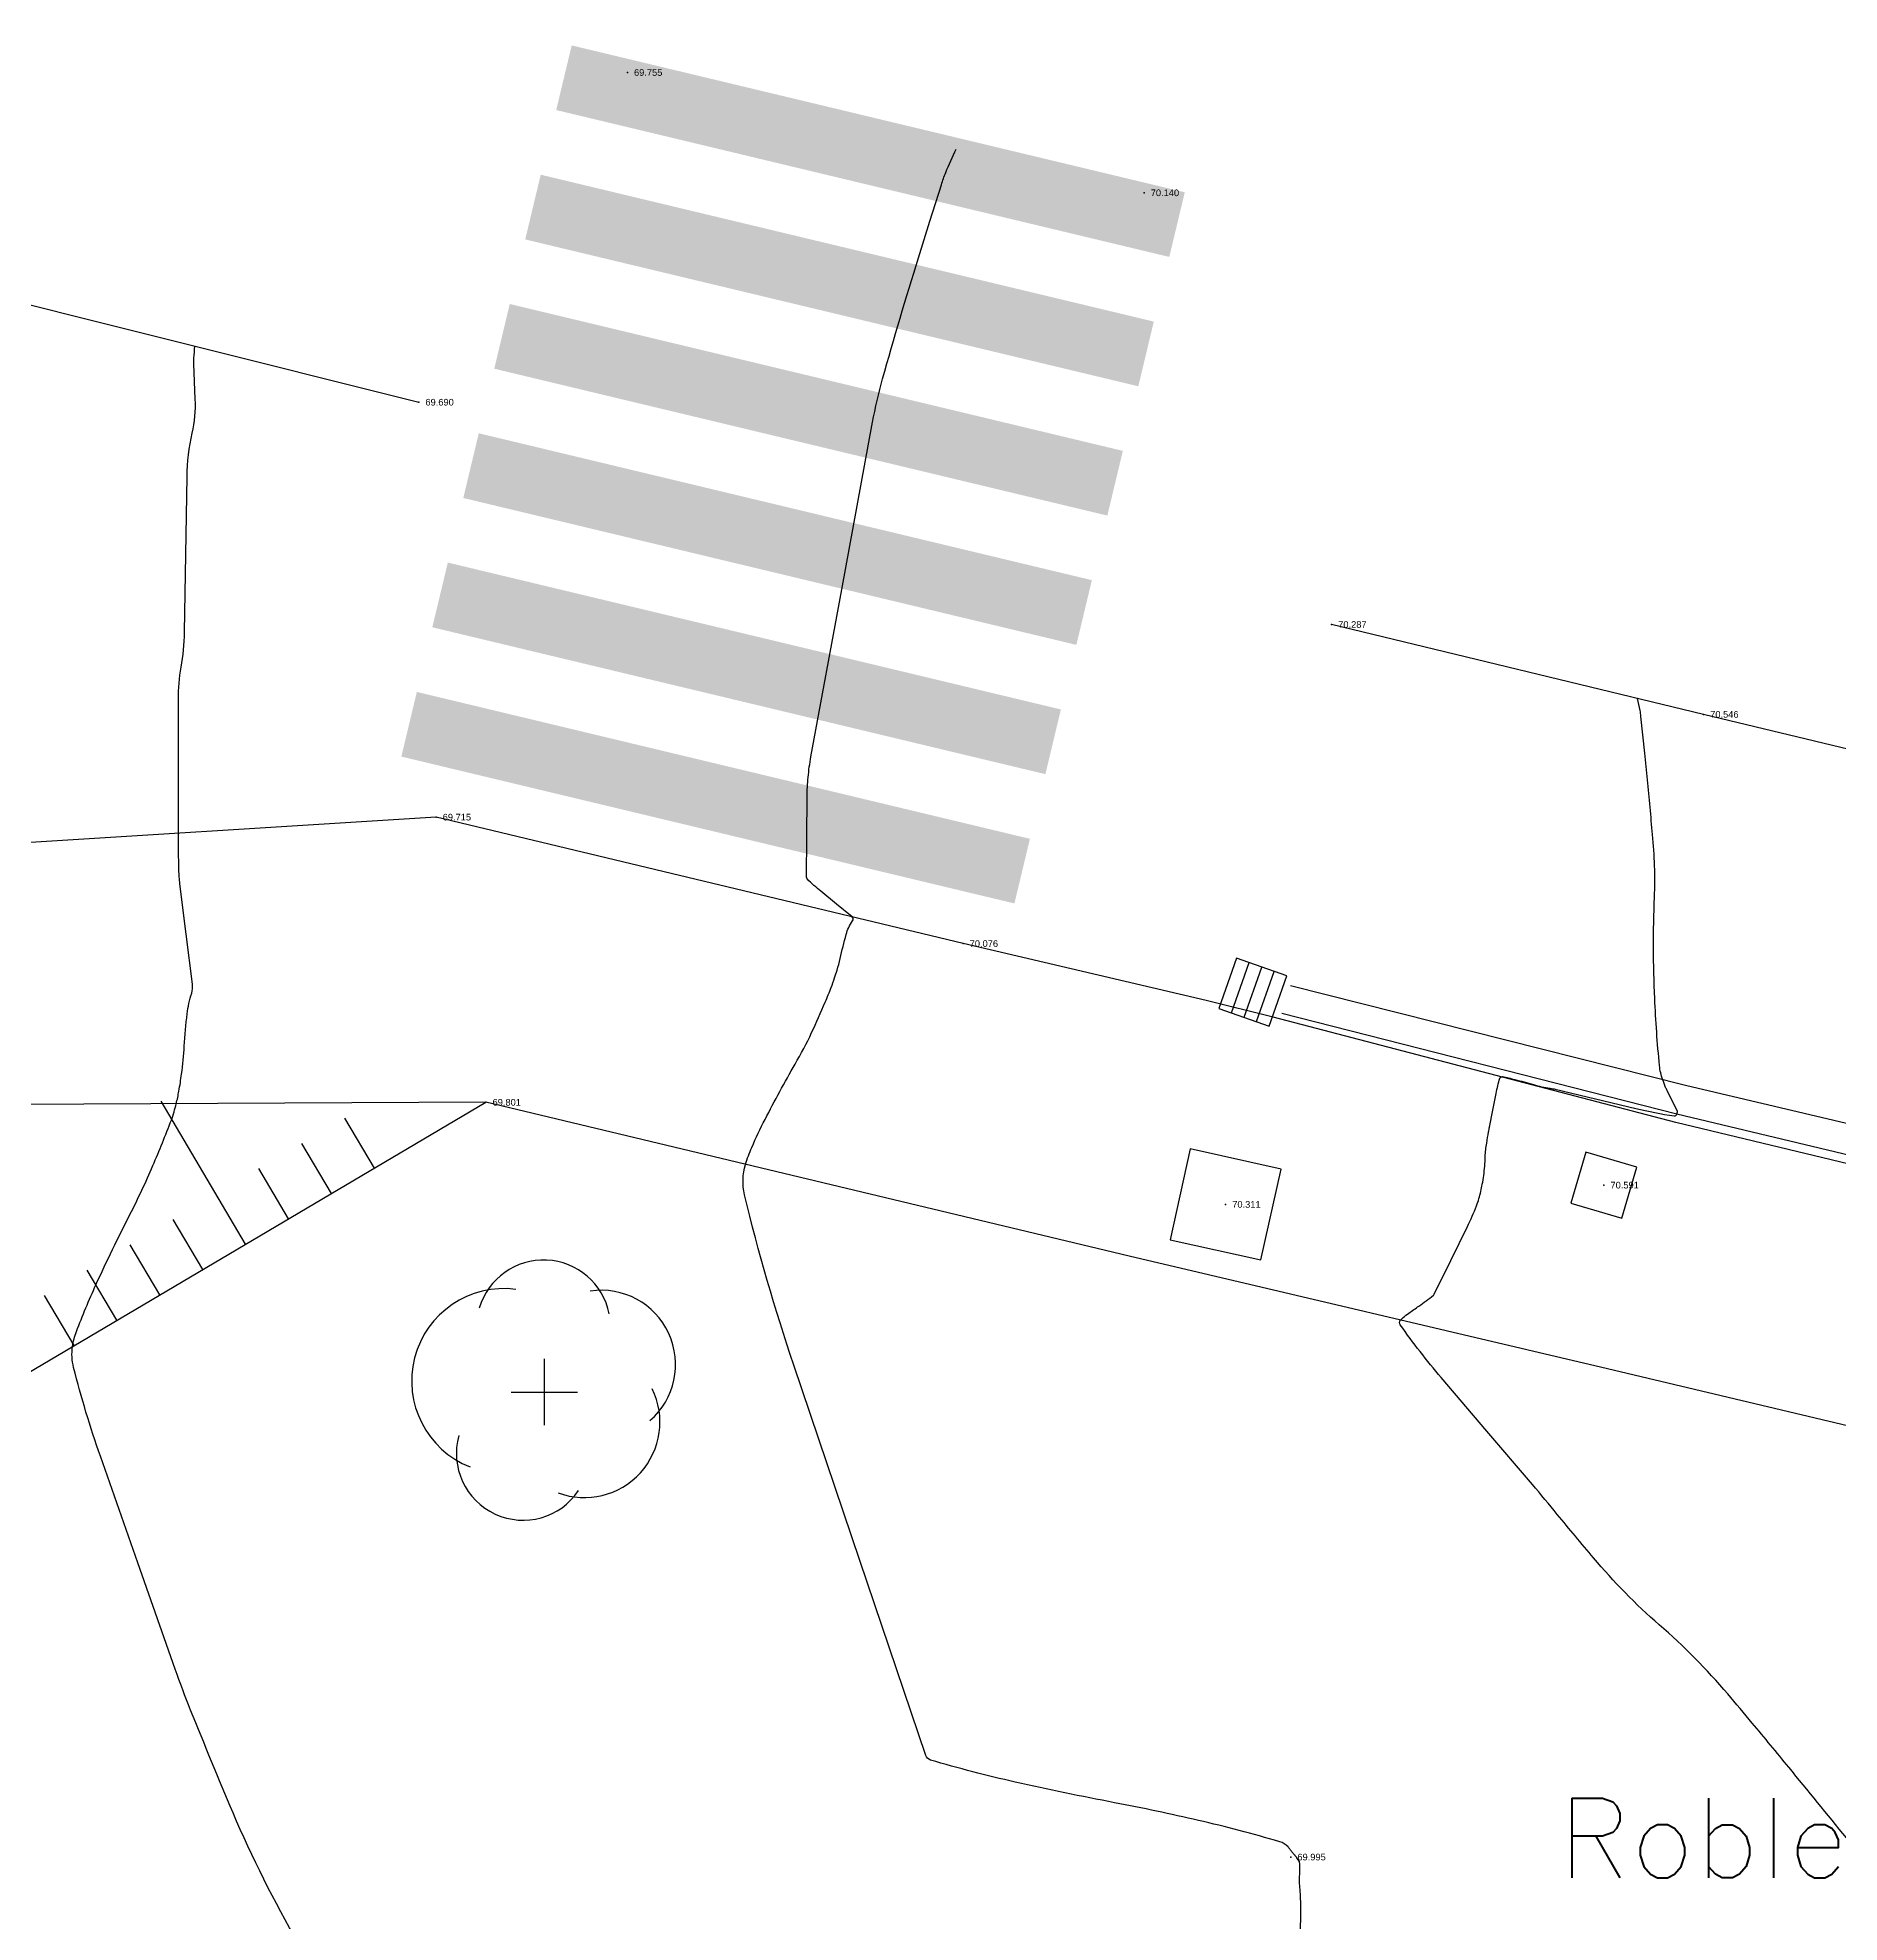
# Model space of a CAD drawing. Header units: millimetres. Extents: x -6.4 to 72.2, y -0.9 to 45.4.
# Drawn here: x 22.41 to 35.96, y 31.24 to 45.41 of the extents above; entities that cross this region are included whole.
import ezdxf
from ezdxf.enums import TextEntityAlignment as Align

# ---------------------------------------------------------------- set-up
doc = ezdxf.new("R2010")
doc.units = ezdxf.units.MM
for name, color, linetype in [('1cotas_1', 83, 'Continuous'), ('1cv', 114, 'Continuous'), ('1cvd', 143, 'Continuous'), ('1puntos_1', 83, 'Continuous'), ('Acera', 141, 'Continuous'), ('Arbol', 82, 'Continuous'), ('Arq-sumidero', 254, 'Continuous'), ('Arquetas', 254, 'Continuous'), ('Asfalto', 142, 'Continuous'), ('Bordillo', 21, 'Continuous'), ('Lin-blanca', 254, 'Continuous'), ('Lin-blancaSOM', 254, 'Continuous'), ('Rigola', 131, 'Continuous'), ('Talud', 253, 'Continuous'), ('Talud-cabeza', 222, 'Continuous'), ('Toponimia-detalles', 130, 'Continuous')]:
    doc.layers.add(name, color=color, linetype=linetype)
doc.styles.add('ROMANS', font='romans.shx', dxfattribs={"height": 0.75})
doc.styles.get("Standard").update_dxf_attribs({"font": 'arial.ttf'})

# ---------------------------------------------------------------- blocks, each defined once
blk = doc.blocks.new('ARQ4')
at = {"layer": 'Arquetas'}
blk.add_lwpolyline([(-0.2, 0.2), (-0.2, -0.2), (0.2, -0.2), (0.2, 0.2)], close=True, dxfattribs=at)
blk = doc.blocks.new('ARQ7')
at = {"layer": 'Arquetas'}
blk.add_lwpolyline([(-0.35, 0.35), (-0.35, -0.35), (0.35, -0.35), (0.35, 0.35)], close=True, dxfattribs=at)
blk = doc.blocks.new('SUMIDERO4')
at = {"layer": 'Arq-sumidero'}
blk.add_lwpolyline([(-0.2, -0.2), (0.2, -0.2), (0.2, 0.2), (-0.2, 0.2)], close=True, dxfattribs=at)
for points in [[(-0.1, -0.2), (-0.1, 0.2)], [(0, -0.2), (0, 0.2)], [(0.1, -0.2), (0.1, 0.2)]]:
    blk.add_lwpolyline(points, dxfattribs=at)
blk = doc.blocks.new('lb-cebra')
at = {"layer": 'Lin-blancaSOM', "const_width": 0.5}
for points in [[(0.25, 0), (0.25, -4.742)], [(1.25, 0), (1.25, -4.742)], [(2.25, 0), (2.25, -4.742)], [(3.25, 0), (3.25, -4.742)], [(4.25, 0), (4.25, -4.742)]]:
    blk.add_lwpolyline(points, dxfattribs=at)
blk = doc.blocks.new('Arbol')
at = {"layer": 'Arbol', "linetype": 'Continuous'}
for p, q in [((0, -0.25), (0, 0.25)), ((-0.25, 0), (0.25, 0))]:
    blk.add_line(p, q, dxfattribs=at)
at = {"layer": 'Arbol'}
for centre, radius, start, end in [((-0.006, 0.489), 0.504, 11.2611, 163.5272), ((-0.303, 0.083), 0.695, 82.6659, 248.4272), ((0.429, 0.207), 0.558, 310.841, 98.6131), ((0.301, -0.226), 0.568, 249.5555, 26.1047), ((-0.16, -0.462), 0.502, 164.3693, 326.1917)]:
    blk.add_arc(centre, radius, start, end, dxfattribs=at)

msp = doc.modelspace()

# ---------------------------------------------------------------- linework, layer by layer
at = {"layer": '1cv'}
for points in [[(24.374, 31.075, -0.031361), (23.88, 32.06, -0.004482), (23.561, 32.832, -0.011401), (23.445, 33.139), (23.163, 33.94), (22.882, 34.741, -0.022463), (22.681, 35.408, -0.099744), (22.673, 35.567, -0.053166), (22.702, 35.679, -0.016231), (22.849, 36.031, -0.011636), (23.105, 36.56, 0.016867), (23.277, 36.927, 0.010995), (23.416, 37.27, 0.031901), (23.453, 37.392, 0.014544), (23.473, 37.487, 0.010992), (23.493, 37.615, 0.018701), (23.513, 37.826, -0.01631), (23.535, 38.068, -0.04514), (23.569, 38.224, 0.107023), (23.575, 38.292), (23.528, 38.669), (23.481, 39.046, -0.022463), (23.473, 39.15, -0.008454), (23.469, 39.427), (23.469, 39.931), (23.469, 40.435, -0.042847), (23.49, 40.675, 0.03884), (23.515, 40.939), (23.524, 41.524), (23.534, 42.11, -0.051022), (23.573, 42.436, 0.064812), (23.596, 42.693), (23.591, 42.826), (23.586, 42.958, -0.022463), (23.586, 43.002, -0.011245), (23.593, 43.09)], [(36.444, 31.334, 0.004334), (35.582, 32.402, 0.001775), (35.308, 32.734, 0.002665), (35.123, 32.953, 0.037332), (34.608, 33.473, -0.038729), (34.114, 33.976, -0.003111), (33.841, 34.304, 0.004538), (33.654, 34.528), (33.311, 34.93), (32.968, 35.333, -0.022463), (32.66, 35.729, -0.351273), (32.662, 35.765, -0.034435), (32.682, 35.784, -0.01796), (32.724, 35.817, -0.007327), (32.8, 35.87, 0.010444), (32.854, 35.909, 0.014839), (32.909, 35.952, 0.104646), (32.915, 35.96), (33.04, 36.214), (33.165, 36.468, 0.022463), (33.233, 36.625, 0.034289), (33.266, 36.733, 0.013744), (33.277, 36.787, 0.011166), (33.288, 36.853, 0.023314), (33.299, 36.994, -0.032065), (33.31, 37.097, -0.002418), (33.324, 37.18, -0.005465), (33.331, 37.217), (33.356, 37.344), (33.381, 37.47, -0.022463), (33.409, 37.585, -0.217877), (33.418, 37.594, -0.153578), (33.429, 37.596, -0.017955), (33.521, 37.575, -0.010002), (33.662, 37.536, 0.023057), (33.723, 37.52, 0.012812), (33.787, 37.509, -0.020698), (33.826, 37.501), (34.128, 37.429), (34.431, 37.357, 0.022463), (34.721, 37.301, 0.354424), (34.739, 37.312, 0.004556), (34.741, 37.317, 0.017922), (34.741, 37.318, 0.006119), (34.742, 37.324, -0.007912), (34.744, 37.33, -0.077074), (34.746, 37.334, 0.267185), (34.746, 37.336), (34.706, 37.414), (34.667, 37.492, -0.022463), (34.656, 37.515, -0.009306), (34.634, 37.573, -0.061646), (34.61, 37.679, -0.013115), (34.574, 38.185, -0.02054), (34.572, 38.945, 0.033096), (34.558, 39.417, 0.000563), (34.519, 39.829, 0.001158), (34.499, 40.03), (34.484, 40.168), (34.47, 40.305, 0.022463), (34.464, 40.351, 0.011245), (34.444, 40.441)]]:
    msp.add_lwpolyline(points, format="xyb", dxfattribs=at)
at = {"layer": '1cvd'}
msp.add_lwpolyline([(31.824, 30.595, 0.077396), (31.906, 31.485, 0.004357), (31.903, 31.524, -0.014324), (31.903, 31.537, -0.017302), (31.903, 31.581, 0.012636), (31.904, 31.641, 0.015643), (31.903, 31.688, 0.129127), (31.901, 31.693), (31.892, 31.706), (31.883, 31.72, 0.022462), (31.882, 31.722, 0.004333), (31.873, 31.733, 0.001774), (31.87, 31.736, 0.002662), (31.869, 31.738, 0.036646), (31.864, 31.743, -0.036958), (31.859, 31.748, -0.005009), (31.856, 31.751, 0.003606), (31.854, 31.754, 0.007771), (31.849, 31.76, -0.005006), (31.844, 31.765, -0.028102), (31.838, 31.774, 0.014626), (31.826, 31.79, 0.015971), (31.824, 31.792, 0.002863), (31.816, 31.802, 0.138982), (31.753, 31.841, 0.01597), (31.142, 32.002, 0.009241), (30.511, 32.135, -0.0078), (29.764, 32.29, -0.017407), (29.126, 32.456, -0.243523), (29.09, 32.491), (28.594, 33.958), (28.098, 35.426, -0.022463), (27.728, 36.708, -0.133735), (27.735, 36.936, -0.028256), (27.782, 37.064, -0.016404), (27.882, 37.275, -0.012668), (28.108, 37.69, 0.022394), (28.232, 37.927, 0.006675), (28.335, 38.157, 0.014266), (28.379, 38.267, 0.005327), (28.405, 38.339, 0.006672), (28.424, 38.398, 0.021057), (28.447, 38.484, -0.009929), (28.492, 38.666, -0.096057), (28.54, 38.767, 0.401019), (28.536, 38.797), (28.419, 38.893), (28.302, 38.99, -0.022463), (28.2, 39.082, -0.202843), (28.194, 39.096), (28.196, 39.398), (28.198, 39.7, -0.022463), (28.206, 39.848, -0.021307), (28.227, 40.002), (28.459, 41.26), (28.691, 42.518, -0.022463), (28.766, 42.845, -0.007926), (29.036, 43.754), (29.122, 44.03), (29.208, 44.305, -0.022463), (29.241, 44.396, -0.011245), (29.32, 44.573)], format="xyb", dxfattribs=at)
at = {"layer": '1puntos_1'}
for p in [(26.846, 45.149, 6.281), (30.733, 44.244, 6.666), (25.277, 42.669, 6.216), (32.143, 40.997, 6.813), (34.941, 40.321, 7.072), (25.407, 39.548, 6.241), (29.371, 38.597, 6.602), (25.782, 37.403, 6.327), (34.191, 36.78, 7.117), (31.346, 36.635, 6.837), (31.836, 31.726, 6.521)]:
    msp.add_point(p, dxfattribs=at)
at = {"layer": 'Acera', "flags": 128}
msp.add_lwpolyline([(54.08, 30.774), (41.977, 33.555), (34.219, 35.399), (30.62, 36.246), (25.782, 37.403), (22.254, 37.386), (19.501, 35.445), (18.377, 33.388), (17.526, 30.864), (14.564, 22.119), (13.549, 19.131), (11.383, 13.694), (9.463, 9.457), (5.02, -0.166)], dxfattribs=at)
at = {"layer": 'Asfalto', "flags": 128}
for points in [[(31.199, 38.169), (29.371, 38.597), (25.407, 39.548), (21.873, 39.327), (19.251, 37.922), (17.119, 35.421), (15.728, 31.726), (12.727, 22.696), (11.808, 20.042), (9.963, 15.251), (9.628, 14.503), (7.817, 10.373), (3.258, 0.602)], [(55.828, 32.58), (42.572, 35.698), (34.806, 37.53), (31.834, 38.278)]]:
    msp.add_lwpolyline(points, dxfattribs=at)
at = {"layer": 'Bordillo', "flags": 128}
for points in [[(31.705, 38.043), (31.199, 38.169)], [(55.855, 32.317), (42.526, 35.378), (34.732, 37.25), (31.705, 38.043)]]:
    msp.add_lwpolyline(points, dxfattribs=at)
at = {"layer": 'Lin-blanca', "flags": 128}
for points in [[(18.035, 44.481), (25.277, 42.669)], [(57.388, 35.124), (43.101, 38.359), (34.941, 40.321), (32.143, 40.997)]]:
    msp.add_lwpolyline(points, dxfattribs=at)
at = {"layer": 'Rigola', "flags": 128}
msp.add_lwpolyline([(55.815, 32.364), (42.559, 35.447), (34.739, 37.313), (31.768, 38.071)], dxfattribs=at)
at = {"layer": 'Talud'}
for p, q in [((23.975, 36.336, -63.474), (23.339, 37.412, -63.474)), ((24.944, 36.908, -63.474), (24.721, 37.285, -63.474)), ((24.621, 36.717, -63.474), (24.398, 37.094, -63.474)), ((24.298, 36.526, -63.474), (24.075, 36.904, -63.474)), ((23.652, 36.145, -63.474), (23.429, 36.522, -63.474)), ((23.329, 35.954, -63.474), (23.107, 36.331, -63.474)), ((23.006, 35.764, -63.474), (22.784, 36.141, -63.474)), ((22.684, 35.573, -63.474), (22.461, 35.95, -63.474))]:
    msp.add_line(p, q, dxfattribs=at)
at = {"layer": 'Talud-cabeza', "flags": 128}
msp.add_lwpolyline([(21.392, 34.81), (25.782, 37.403)], dxfattribs=at)

# ---------------------------------------------------------------- block references
at = {"layer": 'Arbol'}
msp.add_blockref('Arbol', (26.222, 35.224, 7.802), dxfattribs=at)
at = {"layer": 'Arq-sumidero', "rotation": 340.6187724281869}
msp.add_blockref('SUMIDERO4', (31.551, 38.232, 6.69), dxfattribs=at)
at = {"layer": 'Arquetas'}
for name, p, rotation in [('ARQ7', (31.346, 36.635, 6.837), 347.5532969291614), ('ARQ4', (34.191, 36.78, 7.117), 343.810408063886)]:
    msp.add_blockref(name, p, dxfattribs=dict(at, rotation=rotation))
at = {"layer": 'Rigola', "rotation": 256.5282231373732}
for p in [(31.039, 44.248, -63.474), (30.806, 43.275, -63.474)]:
    msp.add_blockref('lb-cebra', p, dxfattribs=at)

# ---------------------------------------------------------------- texts
at = {"layer": '1cotas_1'}
for s, p in [('69.755', (26.896, 45.124, 8.099)), ('70.140', (30.783, 44.219, 8.099)), ('69.690', (25.327, 42.644, 8.099)), ('70.287', (32.193, 40.972, 8.099)), ('70.546', (34.991, 40.296, 8.099)), ('69.715', (25.457, 39.523, 8.099)), ('70.076', (29.421, 38.572, 8.099)), ('69.801', (25.832, 37.378, 8.099)), ('70.591', (34.241, 36.755, 8.099)), ('70.311', (31.396, 36.61, 8.099)), ('69.995', (31.886, 31.701, 8.099))]:
    msp.add_text(s, height=0.05, dxfattribs=at).set_placement(p)
at = {"layer": 'Toponimia-detalles', "style": 'ROMANS'}
msp.add_text('Roble', height=0.6, dxfattribs=at).set_placement((33.848, 32.169, -63.474), align=Align.TOP_LEFT)

doc.saveas('drawing.dxf')
